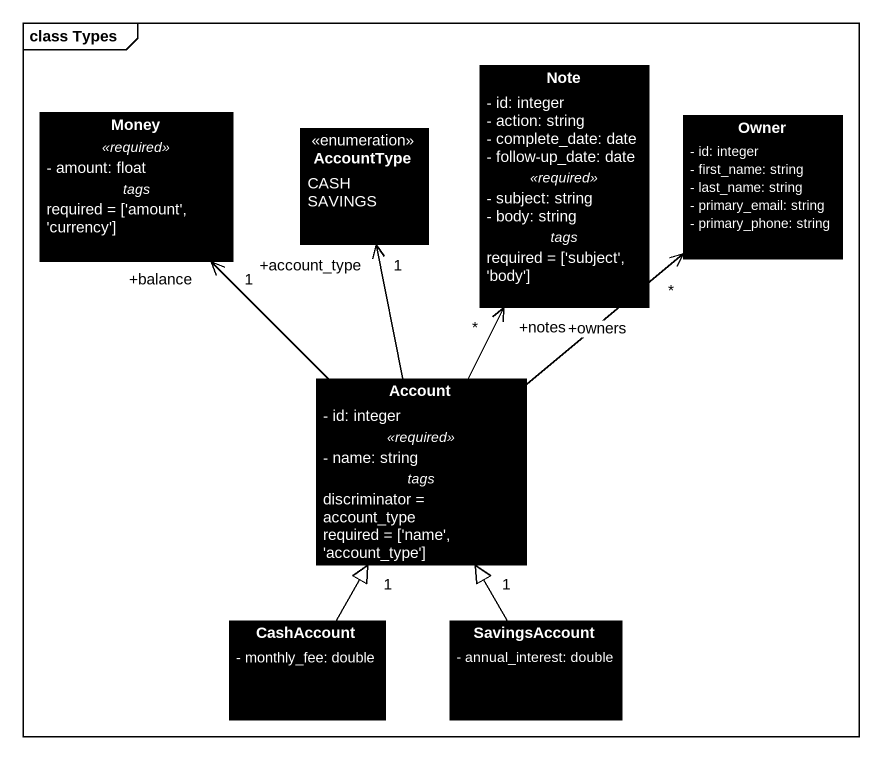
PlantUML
@startuml
mainframe class Types
hide circle
hide empty members
skinparam classAttributeIconSize 0
class "Note" as Note_ #000000 {
  - id: integer
  - action: string
  - complete_date: date
  - follow-up_date: date
  .. <<required>> ..
  - subject: string
  - body: string
  -- tags --
  required = ['subject', 'body']
}
class Money #000000 {
  .. <<required>> ..
  - amount: float
  -- tags --
  required = ['amount', 'currency']
}
enum AccountType #000000 {
  CASH
  SAVINGS
}
class Owner #000000 {
  - id: integer
  - first_name: string
  - last_name: string
  - primary_email: string
  - primary_phone: string
}
class Account #000000 {
  - id: integer
  .. <<required>> ..
  - name: string
  -- tags --
  discriminator = account_type
  required = ['name', 'account_type']
}
class CashAccount #000000 {
  - monthly_fee: double
}
class SavingsAccount #000000 {
  - annual_interest: double
}
Account -up-> "+notes\n*" Note_
Account -up-> "+balance\n1" Money
Account -up-> "+account_type\n1" AccountType
Account -up-> "+owners\n*" Owner
CashAccount -up-|> "1" Account
SavingsAccount -up-|> "1" Account
@enduml
